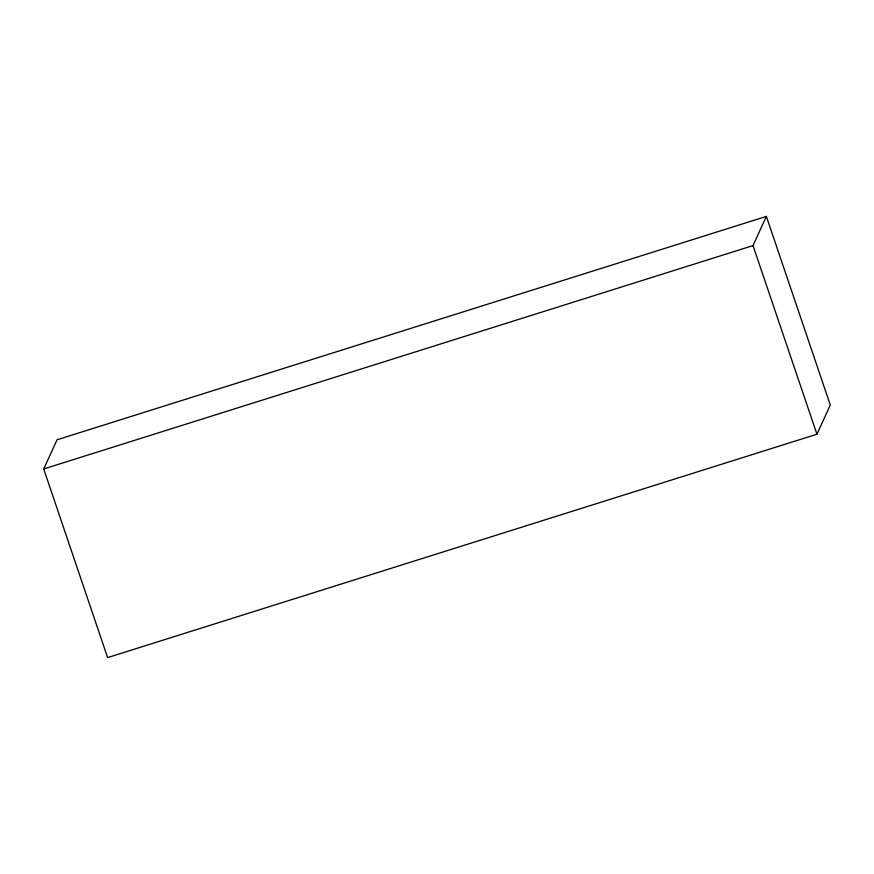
<?xml version="1.0" encoding="UTF-8"?>
<svg xmlns="http://www.w3.org/2000/svg" width="874" height="874" viewBox="0 0 874 874"><rect width="100%" height="100%" fill="white"/><g stroke="black" fill="none" stroke-linecap="round" stroke-linejoin="round"><path stroke-width="1.31" d="M43.7 468.967L57.061 439.775L766.378 216.402L830.3 405.033L816.939 434.225L107.622 657.598L43.7 468.967L753.006 245.594L766.378 216.402M753.006 245.594L816.939 434.225"/></g></svg>
